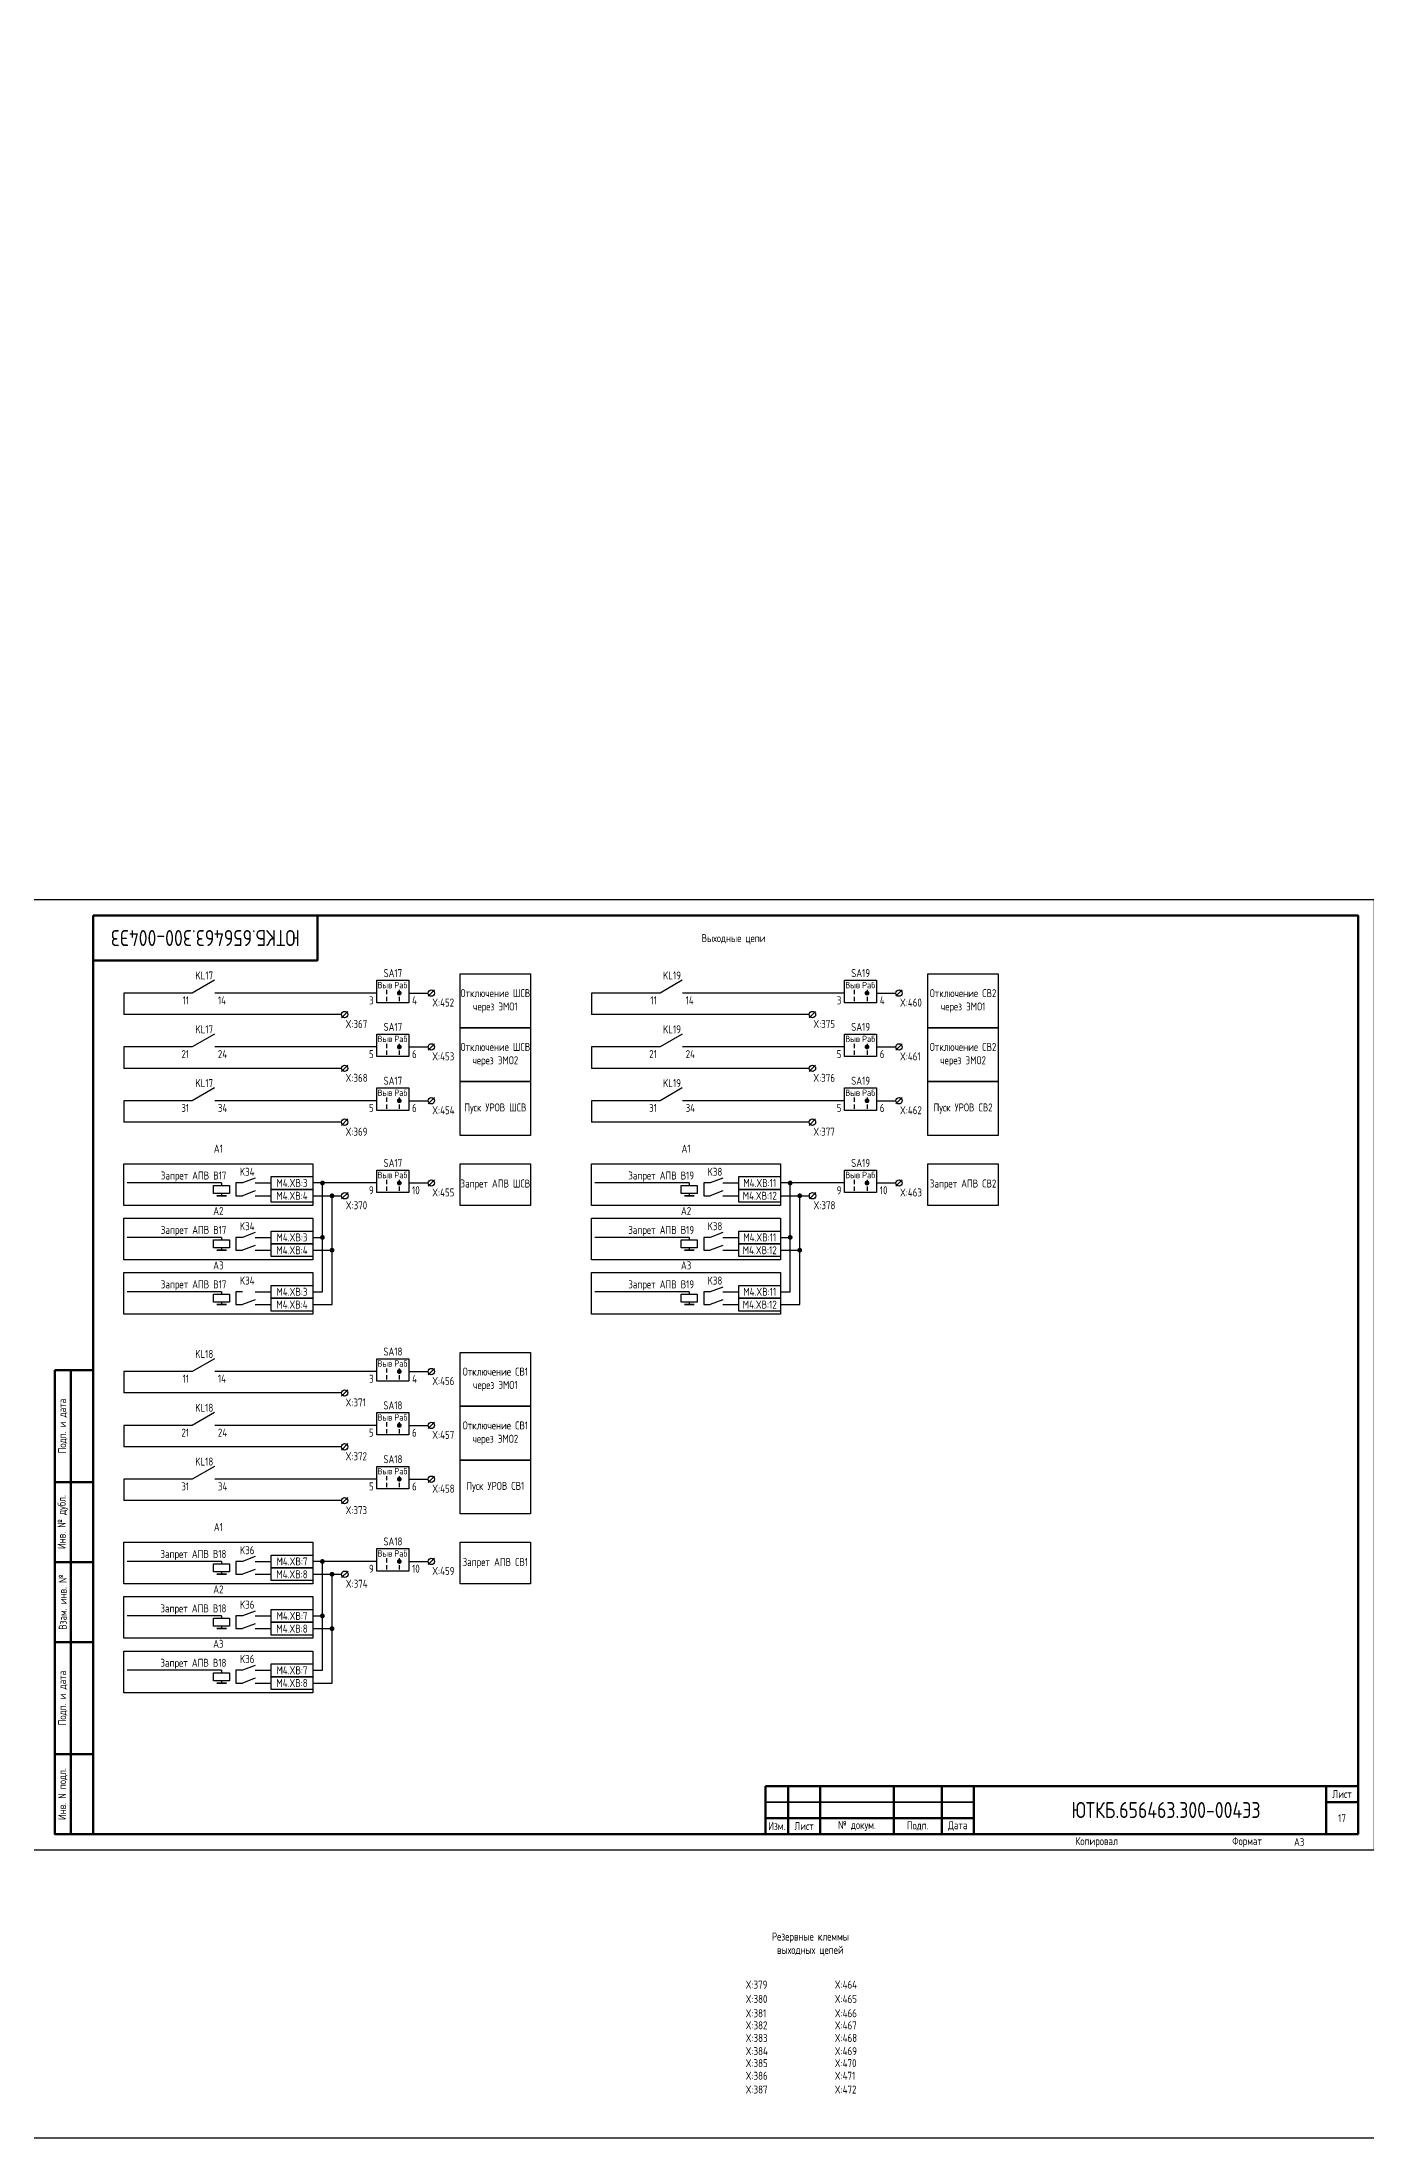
# Model space of a CAD drawing. Header units: millimetres. Extents: x -1612 to 9998, y -90 to 1220.
# Drawn here: x 6724 to 7138, y -90 to 565 of the extents above; entities that cross this region are included whole.
import ezdxf

# ---------------------------------------------------------------- set-up
doc = ezdxf.new("R2010")
doc.units = ezdxf.units.MM
doc.styles.add('Gost type A_2.5', font='GOST_0.TTF', dxfattribs={"height": 2.5})
doc.styles.add('Gost_type_A', font='GOST_0.TTF')

# ---------------------------------------------------------------- blocks, each defined once
blk = doc.blocks.new('Формат_А3')
blk.add_lwpolyline([(-420, 297), (0, 297), (0, 0), (-420, 0)], close=True)
at = {"lineweight": 50}
blk.add_lwpolyline([(-400, 292), (-5, 292), (-5, 5), (-400, 5)], close=True, dxfattribs=at)
blk = doc.blocks.new('Штамп левый нижний')
at = {"lineweight": 50}
for points in [[(-12, 145), (-7, 145), (-7, 110), (-12, 110)], [(-7, 145), (0, 145), (0, 110), (-7, 110)], [(-12, 110), (-7, 110), (-7, 85), (-12, 85)], [(-7, 110), (0, 110), (0, 85), (-7, 85)], [(-12, 85), (-7, 85), (-7, 60), (-12, 60)], [(-7, 85), (0, 85), (0, 60), (-7, 60)], [(-12, 60), (-7, 60), (-7, 25), (-12, 25)], [(-7, 60), (0, 60), (0, 25), (-7, 25)], [(-12, 25), (-7, 25), (-7, 0), (-12, 0)], [(-7, 25), (0, 25), (0, 0), (-7, 0)]]:
    blk.add_lwpolyline(points, close=True, dxfattribs=at)
at = {"char_height": 2.5, "attachment_point": 5, "rotation": 90, "style": 'Gost_type_A'}
for s, insert, width in [('Подп. и дата', (-9.5, 127.5), 35), ('Инв. № дубл.', (-9.5, 97.5), 25), ('Взам. инв. №', (-9.5, 72.5), 25), ('Подп. и дата', (-9.5, 42.5), 35), ('Инв. N подл.', (-9.5, 12.5), 25)]:
    blk.add_mtext(s, dxfattribs=dict(at, insert=insert, width=width))
blk = doc.blocks.new('Штамп малый нижний')
at = {"lineweight": 50}
for points in [[(-185, 15), (-178, 15), (-178, 5), (-185, 5)], [(-178, 15), (-168, 15), (-168, 5), (-178, 5)], [(-168, 15), (-145, 15), (-145, 5), (-168, 5)], [(-145, 15), (-130, 15), (-130, 5), (-145, 5)], [(-130, 15), (-120, 15), (-120, 5), (-130, 5)], [(-120, 15), (-10, 15), (-10, 0), (-120, 0)], [(-10, 15), (0, 15), (0, 10), (-10, 10)], [(-10, 10), (0, 10), (0, 0), (-10, 0)], [(-185, 5), (-178, 5), (-178, 0), (-185, 0)], [(-178, 5), (-168, 5), (-168, 0), (-178, 0)], [(-168, 5), (-145, 5), (-145, 0), (-168, 0)], [(-145, 5), (-130, 5), (-130, 0), (-145, 0)], [(-130, 5), (-120, 5), (-120, 0), (-130, 0)]]:
    blk.add_lwpolyline(points, close=True, dxfattribs=at)
for points in [[(-185, 15), (-178, 15), (-178, 10), (-185, 10)], [(-178, 15), (-168, 15), (-168, 10), (-178, 10)], [(-168, 15), (-145, 15), (-145, 10), (-168, 10)], [(-145, 15), (-130, 15), (-130, 10), (-145, 10)], [(-130, 15), (-120, 15), (-120, 10), (-130, 10)], [(-185, 10), (-178, 10), (-178, 5), (-185, 5)], [(-178, 10), (-168, 10), (-168, 5), (-178, 5)], [(-168, 10), (-145, 10), (-145, 5), (-168, 5)], [(-145, 10), (-130, 10), (-130, 5), (-145, 5)], [(-130, 10), (-120, 10), (-120, 5), (-130, 5)]]:
    blk.add_lwpolyline(points, close=True)
at = {"char_height": 2.5, "style": 'Gost_type_A'}
for s, insert, width, attachment_point in [('Лист', (-5, 12.5), 10, 5), ('Изм.', (-181.5, 2.5), 7, 5), ('Лист', (-173, 2.5), 10, 5), ('№ докум.', (-156.5, 2.5), 23, 5), ('Подп.', (-137.5, 2.5), 15, 5), ('Дата', (-125, 2.5), 10, 5), ('Копировал', (-75, -2.53), 13.1202, 6), ('Формат', (-30, -2.53), 13.1202, 6)]:
    blk.add_mtext(s, dxfattribs=dict(at, insert=insert, width=width, attachment_point=attachment_point))
blk = doc.blocks.new('Штамп угловой верхний')
at = {"lineweight": 50}
blk.add_lwpolyline([(0, 0), (70, 0), (70, -14), (0, -14)], close=True, dxfattribs=at)
blk = doc.blocks.new('POINT')
at = {"const_width": 0.75}
blk.add_lwpolyline([(-0.375, 0, 1), (0.375, 0, 1)], format="xyb", close=True, dxfattribs=at)
blk = doc.blocks.new('Переключатель_положение')
for p, q in [((2, 1), (2, -0.34)), ((2, -1.14), (2, -2.49))]:
    blk.add_line(p, q)

msp = doc.modelspace()

# ---------------------------------------------------------------- linework, layer by layer
for p, q in [((6777.87, 271.78), (6770.95, 267.78)), ((6846.59, 268.78), (6844.59, 266.78)), ((6923.94, 271.78), (6917.02, 267.78)), ((6992.66, 268.78), (6990.66, 266.78)), ((6770.95, 267.78), (6749.59, 267.78)), ((6749.59, 267.78), (6749.59, 261.08)), ((6828.59, 267.78), (6777.95, 267.78)), ((6819.53, 262.08), (6817.53, 260.08)), ((6917.02, 267.78), (6895.66, 267.78)), ((6895.66, 267.78), (6895.66, 261.08)), ((6974.66, 267.78), (6924.02, 267.78)), ((6965.6, 262.08), (6963.6, 260.08)), ((6817.52, 261.08), (6749.59, 261.08)), ((6963.59, 261.08), (6895.66, 261.08)), ((6770.95, 250.96), (6749.59, 250.96)), ((6749.59, 250.96), (6749.59, 244.26)), ((6777.87, 254.96), (6770.95, 250.96)), ((6828.59, 250.96), (6777.95, 250.96)), ((6846.59, 251.96), (6844.59, 249.96)), ((6917.02, 250.96), (6895.66, 250.96)), ((6895.66, 250.96), (6895.66, 244.26)), ((6923.94, 254.96), (6917.02, 250.96)), ((6974.66, 250.96), (6924.02, 250.96)), ((6992.66, 251.96), (6990.66, 249.96)), ((6817.52, 244.26), (6749.59, 244.26)), ((6819.53, 245.26), (6817.53, 243.26)), ((6963.59, 244.26), (6895.66, 244.26)), ((6965.6, 245.26), (6963.6, 243.26)), ((6777.87, 238.14), (6770.95, 234.14)), ((6923.94, 238.14), (6917.02, 234.14)), ((6770.95, 234.14), (6749.59, 234.14)), ((6749.59, 234.14), (6749.59, 227.44)), ((6828.59, 234.14), (6777.95, 234.14)), ((6846.59, 235.14), (6844.59, 233.14)), ((6917.02, 234.14), (6895.66, 234.14)), ((6895.66, 234.14), (6895.66, 227.44)), ((6974.66, 234.14), (6924.02, 234.14)), ((6992.66, 235.14), (6990.66, 233.14)), ((6817.52, 227.44), (6749.59, 227.44)), ((6819.53, 228.44), (6817.53, 226.44)), ((6963.59, 227.44), (6895.66, 227.44)), ((6965.6, 228.44), (6963.6, 226.44)), ((6780.09, 208.44), (6750.59, 208.44)), ((6780.09, 208.44), (6780.09, 207.69)), ((6780.09, 205.19), (6780.09, 204.44)), ((6828.59, 208.44), (6808.59, 208.44)), ((6808.59, 204.44), (6817.59, 204.44)), ((6811.59, 174.44), (6811.59, 208.44)), ((6814.59, 170.44), (6814.59, 204.44)), ((6819.59, 205.44), (6817.59, 203.44)), ((6846.59, 209.44), (6844.59, 207.44)), ((6926.16, 208.44), (6896.66, 208.44)), ((6926.16, 208.44), (6926.16, 207.69)), ((6926.16, 205.19), (6926.16, 204.44)), ((6974.66, 208.44), (6954.66, 208.44)), ((6954.66, 204.44), (6963.66, 204.44)), ((6957.66, 174.44), (6957.66, 208.44)), ((6960.66, 170.44), (6960.66, 204.44)), ((6965.66, 205.44), (6963.66, 203.44)), ((6992.66, 209.44), (6990.66, 207.44)), ((6780.09, 191.44), (6750.59, 191.44)), ((6780.09, 191.44), (6780.09, 190.69)), ((6808.59, 191.44), (6811.59, 191.44)), ((6926.16, 191.44), (6896.66, 191.44)), ((6926.16, 191.44), (6926.16, 190.69)), ((6954.66, 191.44), (6957.66, 191.44)), ((6780.09, 188.19), (6780.09, 187.44)), ((6808.59, 187.44), (6814.59, 187.44)), ((6926.16, 188.19), (6926.16, 187.44)), ((6954.66, 187.44), (6960.66, 187.44)), ((6780.09, 174.44), (6750.59, 174.44)), ((6780.09, 174.44), (6780.09, 173.69)), ((6780.09, 171.19), (6780.09, 170.44)), ((6808.59, 174.44), (6811.59, 174.44)), ((6808.59, 170.44), (6814.59, 170.44)), ((6926.16, 174.44), (6896.66, 174.44)), ((6926.16, 174.44), (6926.16, 173.69)), ((6926.16, 171.19), (6926.16, 170.44)), ((6954.66, 174.44), (6957.66, 174.44)), ((6954.66, 170.44), (6960.66, 170.44)), ((6777.87, 153.52), (6770.95, 149.52)), ((6770.95, 149.52), (6749.59, 149.52)), ((6749.59, 149.52), (6749.59, 142.82)), ((6828.59, 149.52), (6777.95, 149.52)), ((6846.59, 150.52), (6844.59, 148.52)), ((6817.52, 142.82), (6749.59, 142.82)), ((6819.53, 143.82), (6817.53, 141.82)), ((6770.95, 132.7), (6749.59, 132.7)), ((6749.59, 132.7), (6749.59, 126)), ((6777.87, 136.7), (6770.95, 132.7)), ((6828.59, 132.7), (6777.95, 132.7)), ((6846.59, 133.7), (6844.59, 131.7)), ((6817.52, 126), (6749.59, 126)), ((6819.53, 127), (6817.53, 125)), ((6777.87, 119.88), (6770.95, 115.88)), ((6770.95, 115.88), (6749.59, 115.88)), ((6749.59, 115.88), (6749.59, 109.18)), ((6828.59, 115.88), (6777.95, 115.88)), ((6846.59, 116.88), (6844.59, 114.88)), ((6817.52, 109.18), (6749.59, 109.18)), ((6819.53, 110.18), (6817.53, 108.18)), ((6780.09, 90.18), (6750.59, 90.18)), ((6780.09, 90.18), (6780.09, 89.43)), ((6780.09, 86.93), (6780.09, 86.18)), ((6828.59, 90.18), (6808.59, 90.18)), ((6808.59, 86.18), (6817.59, 86.18)), ((6811.59, 56.18), (6811.59, 90.18)), ((6814.59, 52.18), (6814.59, 86.18)), ((6819.59, 87.18), (6817.59, 85.18)), ((6846.59, 91.18), (6844.59, 89.18)), ((6780.09, 73.18), (6750.59, 73.18)), ((6780.09, 73.18), (6780.09, 72.43)), ((6808.59, 73.18), (6811.59, 73.18)), ((6780.09, 69.93), (6780.09, 69.18)), ((6808.59, 69.18), (6814.59, 69.18)), ((6780.09, 56.18), (6750.59, 56.18)), ((6780.09, 56.18), (6780.09, 55.43)), ((6780.09, 52.93), (6780.09, 52.18)), ((6808.59, 56.18), (6811.59, 56.18)), ((6808.59, 52.18), (6814.59, 52.18))]:
    msp.add_line(p, q)
at = {"ltscale": 4}
for p, q in [((6838.59, 267.78), (6844.59, 267.78)), ((6984.66, 267.78), (6990.66, 267.78)), ((6838.59, 250.96), (6844.59, 250.96)), ((6984.66, 250.96), (6990.66, 250.96)), ((6838.59, 234.14), (6844.59, 234.14)), ((6984.66, 234.14), (6990.66, 234.14)), ((6838.59, 208.44), (6844.59, 208.44)), ((6984.66, 208.44), (6990.66, 208.44)), ((6838.59, 149.52), (6844.59, 149.52)), ((6838.59, 132.7), (6844.59, 132.7)), ((6838.59, 115.88), (6844.59, 115.88)), ((6838.59, 90.18), (6844.59, 90.18))]:
    msp.add_line(p, q, dxfattribs=at)
at = {"ltscale": 4.32}
for p, q in [((6790.59, 209.94), (6786.59, 208.44)), ((6936.66, 209.94), (6932.66, 208.44)), ((6790.59, 205.94), (6786.59, 204.44)), ((6936.66, 205.94), (6932.66, 204.44)), ((6790.59, 192.94), (6786.59, 191.44)), ((6936.66, 192.94), (6932.66, 191.44)), ((6790.59, 188.94), (6786.59, 187.44)), ((6936.66, 188.94), (6932.66, 187.44)), ((6790.59, 171.94), (6786.59, 170.44)), ((6936.66, 175.94), (6932.66, 174.44)), ((6936.66, 171.94), (6932.66, 170.44)), ((6790.59, 91.68), (6786.59, 90.18)), ((6790.59, 87.68), (6786.59, 86.18)), ((6790.59, 74.68), (6786.59, 73.18)), ((6790.59, 70.68), (6786.59, 69.18)), ((6790.59, 57.68), (6786.59, 56.18)), ((6790.59, 53.68), (6786.59, 52.18))]:
    msp.add_line(p, q, dxfattribs=at)
at = {"ltscale": 1.08}
for p, q in [((6786.59, 208.44), (6784.59, 208.44)), ((6784.59, 208.44), (6784.59, 204.44)), ((6784.59, 204.44), (6786.59, 204.44)), ((6790.59, 208.44), (6795.59, 208.44)), ((6790.59, 204.44), (6795.59, 204.44)), ((6932.66, 208.44), (6930.66, 208.44)), ((6930.66, 208.44), (6930.66, 204.44)), ((6930.66, 204.44), (6932.66, 204.44)), ((6936.66, 208.44), (6941.66, 208.44)), ((6936.66, 204.44), (6941.66, 204.44)), ((6786.59, 191.44), (6784.59, 191.44)), ((6784.59, 191.44), (6784.59, 187.44)), ((6790.59, 191.44), (6795.59, 191.44)), ((6932.66, 191.44), (6930.66, 191.44)), ((6930.66, 191.44), (6930.66, 187.44)), ((6936.66, 191.44), (6941.66, 191.44)), ((6784.59, 187.44), (6786.59, 187.44)), ((6790.59, 187.44), (6795.59, 187.44)), ((6930.66, 187.44), (6932.66, 187.44)), ((6936.66, 187.44), (6941.66, 187.44)), ((6786.59, 174.44), (6784.59, 174.44)), ((6784.59, 174.44), (6784.59, 170.44)), ((6784.59, 170.44), (6786.59, 170.44)), ((6790.59, 174.44), (6795.59, 174.44)), ((6790.59, 170.44), (6795.59, 170.44)), ((6932.66, 174.44), (6930.66, 174.44)), ((6930.66, 174.44), (6930.66, 170.44)), ((6930.66, 170.44), (6932.66, 170.44)), ((6936.66, 174.44), (6941.66, 174.44)), ((6936.66, 170.44), (6941.66, 170.44)), ((6786.59, 90.18), (6784.59, 90.18)), ((6784.59, 90.18), (6784.59, 86.18)), ((6784.59, 86.18), (6786.59, 86.18)), ((6790.59, 90.18), (6795.59, 90.18)), ((6790.59, 86.18), (6795.59, 86.18)), ((6786.59, 73.18), (6784.59, 73.18)), ((6784.59, 73.18), (6784.59, 69.18)), ((6790.59, 73.18), (6795.59, 73.18)), ((6784.59, 69.18), (6786.59, 69.18)), ((6790.59, 69.18), (6795.59, 69.18)), ((6786.59, 56.18), (6784.59, 56.18)), ((6784.59, 56.18), (6784.59, 52.18)), ((6790.59, 56.18), (6795.59, 56.18)), ((6784.59, 52.18), (6786.59, 52.18)), ((6790.59, 52.18), (6795.59, 52.18))]:
    msp.add_line(p, q, dxfattribs=at)
for points in [[(-1612, 1220), (9998.36, 1220), (9998.36, -90), (-1612, -90)], [(6828.59, 271.78), (6838.59, 271.78), (6838.59, 264.78), (6828.59, 264.78)], [(6854.59, 273.75), (6876.59, 273.75), (6876.59, 256.93), (6854.59, 256.93)], [(6974.66, 271.78), (6984.66, 271.78), (6984.66, 264.78), (6974.66, 264.78)], [(7000.66, 273.75), (7022.66, 273.75), (7022.66, 256.93), (7000.66, 256.93)], [(6854.59, 256.93), (6876.59, 256.93), (6876.59, 240.12), (6854.59, 240.12)], [(7000.66, 256.93), (7022.66, 256.93), (7022.66, 240.12), (7000.66, 240.12)], [(6828.59, 254.96), (6838.59, 254.96), (6838.59, 247.96), (6828.59, 247.96)], [(6974.66, 254.96), (6984.66, 254.96), (6984.66, 247.96), (6974.66, 247.96)], [(6828.59, 238.14), (6838.59, 238.14), (6838.59, 231.14), (6828.59, 231.14)], [(6854.59, 240.12), (6876.59, 240.12), (6876.59, 223.3), (6854.59, 223.3)], [(6974.66, 238.14), (6984.66, 238.14), (6984.66, 231.14), (6974.66, 231.14)], [(7000.66, 240.12), (7022.66, 240.12), (7022.66, 223.3), (7000.66, 223.3)], [(6749.59, 214.44), (6808.59, 214.44), (6808.59, 201.44), (6749.59, 201.44)], [(6795.59, 210.44), (6808.59, 210.44), (6808.59, 206.44), (6795.59, 206.44)], [(6828.59, 212.44), (6838.59, 212.44), (6838.59, 205.44), (6828.59, 205.44)], [(6854.59, 214.44), (6876.59, 214.44), (6876.59, 201.44), (6854.59, 201.44)], [(6895.66, 214.44), (6954.66, 214.44), (6954.66, 201.44), (6895.66, 201.44)], [(6941.66, 210.44), (6954.66, 210.44), (6954.66, 206.44), (6941.66, 206.44)], [(6974.66, 212.44), (6984.66, 212.44), (6984.66, 205.44), (6974.66, 205.44)], [(7000.66, 214.44), (7022.66, 214.44), (7022.66, 201.44), (7000.66, 201.44)], [(6782.59, 207.69), (6782.59, 205.19), (6777.59, 205.19), (6777.59, 207.69)], [(6781.59, 204.44), (6778.59, 204.44)], [(6795.59, 206.44), (6808.59, 206.44), (6808.59, 202.44), (6795.59, 202.44)], [(6928.66, 207.69), (6928.66, 205.19), (6923.66, 205.19), (6923.66, 207.69)], [(6927.66, 204.44), (6924.66, 204.44)], [(6941.66, 206.44), (6954.66, 206.44), (6954.66, 202.44), (6941.66, 202.44)], [(6749.59, 197.44), (6808.59, 197.44), (6808.59, 184.44), (6749.59, 184.44)], [(6895.66, 197.44), (6954.66, 197.44), (6954.66, 184.44), (6895.66, 184.44)], [(6782.59, 190.69), (6782.59, 188.19), (6777.59, 188.19), (6777.59, 190.69)], [(6795.59, 193.44), (6808.59, 193.44), (6808.59, 189.44), (6795.59, 189.44)], [(6928.66, 190.69), (6928.66, 188.19), (6923.66, 188.19), (6923.66, 190.69)], [(6941.66, 193.44), (6954.66, 193.44), (6954.66, 189.44), (6941.66, 189.44)], [(6781.59, 187.44), (6778.59, 187.44)], [(6795.59, 189.44), (6808.59, 189.44), (6808.59, 185.44), (6795.59, 185.44)], [(6927.66, 187.44), (6924.66, 187.44)], [(6941.66, 189.44), (6954.66, 189.44), (6954.66, 185.44), (6941.66, 185.44)], [(6749.59, 180.44), (6808.59, 180.44), (6808.59, 167.44), (6749.59, 167.44)], [(6895.66, 180.44), (6954.66, 180.44), (6954.66, 167.44), (6895.66, 167.44)], [(6782.59, 173.69), (6782.59, 171.19), (6777.59, 171.19), (6777.59, 173.69)], [(6781.59, 170.44), (6778.59, 170.44)], [(6795.59, 176.44), (6808.59, 176.44), (6808.59, 172.44), (6795.59, 172.44)], [(6795.59, 172.44), (6808.59, 172.44), (6808.59, 168.44), (6795.59, 168.44)], [(6928.66, 173.69), (6928.66, 171.19), (6923.66, 171.19), (6923.66, 173.69)], [(6927.66, 170.44), (6924.66, 170.44)], [(6941.66, 176.44), (6954.66, 176.44), (6954.66, 172.44), (6941.66, 172.44)], [(6941.66, 172.44), (6954.66, 172.44), (6954.66, 168.44), (6941.66, 168.44)], [(6828.59, 153.52), (6838.59, 153.52), (6838.59, 146.52), (6828.59, 146.52)], [(6854.59, 155.49), (6876.59, 155.49), (6876.59, 138.68), (6854.59, 138.68)], [(6854.59, 138.68), (6876.59, 138.68), (6876.59, 121.86), (6854.59, 121.86)], [(6828.59, 136.7), (6838.59, 136.7), (6838.59, 129.7), (6828.59, 129.7)], [(6828.59, 119.88), (6838.59, 119.88), (6838.59, 112.88), (6828.59, 112.88)], [(6854.59, 121.86), (6876.59, 121.86), (6876.59, 105.04), (6854.59, 105.04)], [(6749.59, 96.18), (6808.59, 96.18), (6808.59, 83.18), (6749.59, 83.18)], [(6795.59, 92.18), (6808.59, 92.18), (6808.59, 88.18), (6795.59, 88.18)], [(6828.59, 94.18), (6838.59, 94.18), (6838.59, 87.18), (6828.59, 87.18)], [(6854.59, 96.18), (6876.59, 96.18), (6876.59, 83.18), (6854.59, 83.18)], [(6782.59, 89.43), (6782.59, 86.93), (6777.59, 86.93), (6777.59, 89.43)], [(6781.59, 86.18), (6778.59, 86.18)], [(6795.59, 88.18), (6808.59, 88.18), (6808.59, 84.18), (6795.59, 84.18)], [(6749.59, 79.18), (6808.59, 79.18), (6808.59, 66.18), (6749.59, 66.18)], [(6782.59, 72.43), (6782.59, 69.93), (6777.59, 69.93), (6777.59, 72.43)], [(6795.59, 75.18), (6808.59, 75.18), (6808.59, 71.18), (6795.59, 71.18)], [(6781.59, 69.18), (6778.59, 69.18)], [(6795.59, 71.18), (6808.59, 71.18), (6808.59, 67.18), (6795.59, 67.18)], [(6749.59, 62.18), (6808.59, 62.18), (6808.59, 49.18), (6749.59, 49.18)], [(6782.59, 55.43), (6782.59, 52.93), (6777.59, 52.93), (6777.59, 55.43)], [(6795.59, 58.18), (6808.59, 58.18), (6808.59, 54.18), (6795.59, 54.18)], [(6795.59, 54.18), (6808.59, 54.18), (6808.59, 50.18), (6795.59, 50.18)], [(6781.59, 52.18), (6778.59, 52.18)]]:
    msp.add_lwpolyline(points, close=True)
for centre in [(6845.59, 267.78), (6991.66, 267.78), (6818.53, 261.08), (6964.6, 261.08), (6845.59, 250.96), (6991.66, 250.96), (6818.53, 244.26), (6964.6, 244.26), (6845.59, 234.14), (6991.66, 234.14), (6818.53, 227.44), (6964.6, 227.44), (6818.59, 204.44), (6845.59, 208.44), (6964.66, 204.44), (6991.66, 208.44), (6845.59, 149.52), (6818.53, 142.82), (6845.59, 132.7), (6818.53, 126), (6845.59, 115.88), (6818.53, 109.18), (6818.59, 86.18), (6845.59, 90.18)]:
    msp.add_circle(centre, 1)

# ---------------------------------------------------------------- block references
for name, p in [('Формат_А3', (7140, 0)), ('Штамп угловой верхний', (6740, 292)), ('Переключатель_положение', (6829.59, 267.78)), ('Переключатель_положение', (6833.59, 267.78)), ('Переключатель_положение', (6975.66, 267.78)), ('Переключатель_положение', (6979.66, 267.78)), ('POINT', (6835.59, 267.78)), ('POINT', (6981.66, 267.78)), ('Переключатель_положение', (6829.59, 250.96)), ('Переключатель_положение', (6829.59, 250.96)), ('POINT', (6835.59, 250.96)), ('POINT', (6835.59, 250.96)), ('Переключатель_положение', (6833.59, 250.96)), ('Переключатель_положение', (6833.59, 250.96)), ('Переключатель_положение', (6975.66, 250.96)), ('Переключатель_положение', (6975.66, 250.96)), ('POINT', (6981.66, 250.96)), ('POINT', (6981.66, 250.96)), ('Переключатель_положение', (6979.66, 250.96)), ('Переключатель_положение', (6979.66, 250.96)), ('Переключатель_положение', (6829.59, 234.14)), ('Переключатель_положение', (6829.59, 234.14)), ('POINT', (6835.59, 234.14)), ('POINT', (6835.59, 234.14)), ('Переключатель_положение', (6833.59, 234.14)), ('Переключатель_положение', (6833.59, 234.14)), ('Переключатель_положение', (6975.66, 234.14)), ('Переключатель_положение', (6975.66, 234.14)), ('POINT', (6981.66, 234.14)), ('POINT', (6981.66, 234.14)), ('Переключатель_положение', (6979.66, 234.14)), ('Переключатель_положение', (6979.66, 234.14)), ('POINT', (6811.59, 208.44)), ('POINT', (6814.59, 204.44)), ('Переключатель_положение', (6829.59, 208.44)), ('POINT', (6835.59, 208.44)), ('Переключатель_положение', (6833.59, 208.44)), ('POINT', (6957.66, 208.44)), ('POINT', (6960.66, 204.44)), ('Переключатель_положение', (6975.66, 208.44)), ('POINT', (6981.66, 208.44)), ('Переключатель_положение', (6979.66, 208.44)), ('POINT', (6811.59, 191.44)), ('POINT', (6957.66, 191.44)), ('POINT', (6814.59, 187.44)), ('POINT', (6960.66, 187.44)), ('Штамп левый нижний', (6740, 5)), ('Переключатель_положение', (6829.59, 149.52)), ('POINT', (6835.59, 149.52)), ('Переключатель_положение', (6833.59, 149.52)), ('Переключатель_положение', (6829.59, 132.7)), ('Переключатель_положение', (6829.59, 132.7)), ('POINT', (6835.59, 132.7)), ('POINT', (6835.59, 132.7)), ('Переключатель_положение', (6833.59, 132.7)), ('Переключатель_положение', (6833.59, 132.7)), ('Переключатель_положение', (6829.59, 115.88)), ('Переключатель_положение', (6829.59, 115.88)), ('POINT', (6835.59, 115.88)), ('POINT', (6835.59, 115.88)), ('Переключатель_положение', (6833.59, 115.88)), ('Переключатель_положение', (6833.59, 115.88)), ('POINT', (6811.59, 90.18)), ('POINT', (6814.59, 86.18)), ('Переключатель_положение', (6829.59, 90.18)), ('POINT', (6835.59, 90.18)), ('Переключатель_положение', (6833.59, 90.18)), ('POINT', (6811.59, 73.18)), ('POINT', (6814.59, 69.18)), ('Штамп малый нижний', (7135, 5))]:
    msp.add_blockref(name, p)

# ---------------------------------------------------------------- texts
at = {"insert": (6775, 285), "char_height": 5, "width": 70, "attachment_point": 5, "rotation": 180, "style": 'Gost_type_A'}
msp.add_mtext('ЮТКБ.656463.300-004Э3', dxfattribs=at)
at = {"char_height": 2.5, "line_spacing_factor": 0.9, "style": 'Gost_type_A'}
for s, insert, width, attachment_point in [('Выходные цепи', (6940, 284.61), 400, 5), ('A1', (6779.09, 217.93), 59, 8), ('A1', (6925.16, 217.93), 59, 8), ('A2', (6779.09, 198.44), 59, 8), ('A2', (6925.16, 198.44), 59, 8), ('A3', (6779.09, 181.44), 59, 8), ('A3', (6925.16, 181.44), 59, 8), ('A1', (6779.09, 99.67), 59, 8), ('A2', (6779.09, 80.18), 59, 8), ('A3', (6779.09, 63.18), 59, 8)]:
    msp.add_mtext(s, dxfattribs=dict(at, insert=insert, width=width, attachment_point=attachment_point))
for s, insert, char_height, width, attachment_point, style in [('SA17', (6833.59, 272.78), 2.5, 10, 8, 'Gost_type_A'), ('SA19', (6979.66, 272.78), 2.5, 10, 8, 'Gost_type_A'), ('KL17', (6774.68, 272.04), 2.5, 10, 8, 'Gost type A_2.5'), ('Выв', (6831.09, 270.28), 2, 5, 5, 'Gost_type_A'), ('Раб', (6836.09, 270.28), 2, 5, 5, 'Gost_type_A'), ('Отключение ШСВ\\Pчерез ЭМО1', (6865.59, 265.34), 2.5, 21.9988, 5, 'Gost_type_A'), ('KL19', (6920.75, 272.04), 2.5, 10, 8, 'Gost type A_2.5'), ('Выв', (6977.16, 270.28), 2, 5, 5, 'Gost_type_A'), ('Раб', (6982.16, 270.28), 2, 5, 5, 'Gost_type_A'), ('Отключение СВ2\\Pчерез ЭМО1', (7011.66, 265.34), 2.5, 21.9988, 5, 'Gost_type_A'), ('11', (6769.95, 266.78), 2.5, 6, 3, 'Gost type A_2.5'), ('14', (6778.95, 266.78), 2.5, 6, 1, 'Gost type A_2.5'), ('3', (6827.59, 266.76), 2.5, 5, 3, 'Gost_type_A'), ('4', (6839.59, 266.76), 2.5, 5, 1, 'Gost_type_A'), ('11', (6916.02, 266.78), 2.5, 6, 3, 'Gost type A_2.5'), ('14', (6925.02, 266.78), 2.5, 6, 1, 'Gost type A_2.5'), ('3', (6973.66, 266.76), 2.5, 5, 3, 'Gost_type_A'), ('4', (6985.66, 266.76), 2.5, 5, 1, 'Gost_type_A'), ('KL17', (6774.68, 255.22), 2.5, 10, 8, 'Gost type A_2.5'), ('SA17', (6833.59, 255.96), 2.5, 10, 8, 'Gost_type_A'), ('KL19', (6920.75, 255.22), 2.5, 10, 8, 'Gost type A_2.5'), ('SA19', (6979.66, 255.96), 2.5, 10, 8, 'Gost_type_A'), ('21', (6769.95, 249.96), 2.5, 6, 3, 'Gost type A_2.5'), ('24', (6778.95, 249.96), 2.5, 6, 1, 'Gost type A_2.5'), ('5', (6827.59, 249.95), 2.5, 5, 3, 'Gost_type_A'), ('Выв', (6831.09, 253.46), 2, 5, 5, 'Gost_type_A'), ('Раб', (6836.09, 253.46), 2, 5, 5, 'Gost_type_A'), ('6', (6839.59, 249.95), 2.5, 5, 1, 'Gost_type_A'), ('Отключение ШСВ\\Pчерез ЭМО2', (6865.59, 248.53), 2.5, 21.9988, 5, 'Gost_type_A'), ('21', (6916.02, 249.96), 2.5, 6, 3, 'Gost type A_2.5'), ('24', (6925.02, 249.96), 2.5, 6, 1, 'Gost type A_2.5'), ('5', (6973.66, 249.95), 2.5, 5, 3, 'Gost_type_A'), ('Выв', (6977.16, 253.46), 2, 5, 5, 'Gost_type_A'), ('Раб', (6982.16, 253.46), 2, 5, 5, 'Gost_type_A'), ('6', (6985.66, 249.95), 2.5, 5, 1, 'Gost_type_A'), ('Отключение СВ2\\Pчерез ЭМО2', (7011.66, 248.53), 2.5, 21.9988, 5, 'Gost_type_A'), ('KL17', (6774.68, 238.4), 2.5, 10, 8, 'Gost type A_2.5'), ('Выв', (6831.09, 236.64), 2, 5, 5, 'Gost_type_A'), ('SA17', (6833.59, 239.14), 2.5, 10, 8, 'Gost_type_A'), ('Раб', (6836.09, 236.64), 2, 5, 5, 'Gost_type_A'), ('KL19', (6920.75, 238.4), 2.5, 10, 8, 'Gost type A_2.5'), ('Выв', (6977.16, 236.64), 2, 5, 5, 'Gost_type_A'), ('SA19', (6979.66, 239.14), 2.5, 10, 8, 'Gost_type_A'), ('Раб', (6982.16, 236.64), 2, 5, 5, 'Gost_type_A'), ('31', (6769.95, 233.14), 2.5, 6, 3, 'Gost type A_2.5'), ('34', (6778.95, 233.14), 2.5, 6, 1, 'Gost type A_2.5'), ('5', (6827.59, 233.13), 2.5, 5, 3, 'Gost_type_A'), ('6', (6839.59, 233.13), 2.5, 5, 1, 'Gost_type_A'), ('Пуск УРОВ ШСВ', (6865.59, 231.71), 2.5, 21.9988, 5, 'Gost_type_A'), ('31', (6916.02, 233.14), 2.5, 6, 3, 'Gost type A_2.5'), ('34', (6925.02, 233.14), 2.5, 6, 1, 'Gost type A_2.5'), ('5', (6973.66, 233.13), 2.5, 5, 3, 'Gost_type_A'), ('6', (6985.66, 233.13), 2.5, 5, 1, 'Gost_type_A'), ('Пуск УРОВ СВ2', (7011.66, 231.71), 2.5, 21.9988, 5, 'Gost_type_A'), (' Запрет АПВ В17', (6781.59, 210.44), 2.5, 31.0015, 6, 'Gost_type_A'), ('K34', (6788.09, 211.94), 2.5, 5, 5, 'Gost_type_A'), ('M4.XВ:3', (6802.09, 208.44), 2.5, 13, 5, 'Gost_type_A'), ('Выв', (6831.09, 210.94), 2, 5, 5, 'Gost_type_A'), ('SA17', (6833.59, 213.44), 2.5, 10, 8, 'Gost_type_A'), ('Раб', (6836.09, 210.94), 2, 5, 5, 'Gost_type_A'), (' Запрет АПВ В19', (6927.66, 210.44), 2.5, 31.0015, 6, 'Gost_type_A'), ('K38', (6934.16, 211.94), 2.5, 5, 5, 'Gost_type_A'), ('M4.XВ:11', (6948.16, 208.44), 2.5, 13, 5, 'Gost_type_A'), ('Выв', (6977.16, 210.94), 2, 5, 5, 'Gost_type_A'), ('SA19', (6979.66, 213.44), 2.5, 10, 8, 'Gost_type_A'), ('Раб', (6982.16, 210.94), 2, 5, 5, 'Gost_type_A'), ('M4.XВ:4', (6802.09, 204.44), 2.5, 13, 5, 'Gost_type_A'), ('9', (6827.59, 207.42), 2.5, 5, 3, 'Gost_type_A'), ('10', (6839.59, 207.42), 2.5, 5, 1, 'Gost_type_A'), ('Запрет АПВ ШСВ', (6865.59, 207.94), 2.5, 21.9988, 5, 'Gost_type_A'), ('M4.XВ:12', (6948.16, 204.44), 2.5, 13, 5, 'Gost_type_A'), ('9', (6973.66, 207.42), 2.5, 5, 3, 'Gost_type_A'), ('10', (6985.66, 207.42), 2.5, 5, 1, 'Gost_type_A'), ('Запрет АПВ СВ2', (7011.66, 207.94), 2.5, 21.9988, 5, 'Gost_type_A'), (' Запрет АПВ В17', (6781.59, 193.44), 2.5, 31.0015, 6, 'Gost_type_A'), ('K34', (6788.09, 194.94), 2.5, 5, 5, 'Gost_type_A'), ('M4.XВ:3', (6802.09, 191.44), 2.5, 13, 5, 'Gost_type_A'), (' Запрет АПВ В19', (6927.66, 193.44), 2.5, 31.0015, 6, 'Gost_type_A'), ('K38', (6934.16, 194.94), 2.5, 5, 5, 'Gost_type_A'), ('M4.XВ:11', (6948.16, 191.44), 2.5, 13, 5, 'Gost_type_A'), ('M4.XВ:4', (6802.09, 187.44), 2.5, 13, 5, 'Gost_type_A'), ('M4.XВ:12', (6948.16, 187.44), 2.5, 13, 5, 'Gost_type_A'), (' Запрет АПВ В17', (6781.59, 176.44), 2.5, 31.0015, 6, 'Gost_type_A'), ('K34', (6788.09, 177.94), 2.5, 5, 5, 'Gost_type_A'), (' Запрет АПВ В19', (6927.66, 176.44), 2.5, 31.0015, 6, 'Gost_type_A'), ('K38', (6934.16, 177.94), 2.5, 5, 5, 'Gost_type_A'), ('M4.XВ:4', (6802.09, 170.44), 2.5, 13, 5, 'Gost_type_A'), ('M4.XВ:3', (6802.09, 174.44), 2.5, 13, 5, 'Gost_type_A'), ('M4.XВ:12', (6948.16, 170.44), 2.5, 13, 5, 'Gost_type_A'), ('M4.XВ:11', (6948.16, 174.44), 2.5, 13, 5, 'Gost_type_A'), ('KL18', (6774.68, 153.78), 2.5, 10, 8, 'Gost type A_2.5'), ('Выв', (6831.09, 152.02), 2, 5, 5, 'Gost_type_A'), ('SA18', (6833.59, 154.52), 2.5, 10, 8, 'Gost_type_A'), ('Раб', (6836.09, 152.02), 2, 5, 5, 'Gost_type_A'), ('Отключение СВ1\\Pчерез ЭМО1', (6865.59, 147.08), 2.5, 21.9988, 5, 'Gost_type_A'), ('11', (6769.95, 148.52), 2.5, 6, 3, 'Gost type A_2.5'), ('14', (6778.95, 148.52), 2.5, 6, 1, 'Gost type A_2.5'), ('3', (6827.59, 148.5), 2.5, 5, 3, 'Gost_type_A'), ('4', (6839.59, 148.5), 2.5, 5, 1, 'Gost_type_A'), ('KL18', (6774.68, 136.96), 2.5, 10, 8, 'Gost type A_2.5'), ('SA18', (6833.59, 137.7), 2.5, 10, 8, 'Gost_type_A'), ('21', (6769.95, 131.7), 2.5, 6, 3, 'Gost type A_2.5'), ('24', (6778.95, 131.7), 2.5, 6, 1, 'Gost type A_2.5'), ('5', (6827.59, 131.69), 2.5, 5, 3, 'Gost_type_A'), ('Выв', (6831.09, 135.2), 2, 5, 5, 'Gost_type_A'), ('Раб', (6836.09, 135.2), 2, 5, 5, 'Gost_type_A'), ('6', (6839.59, 131.69), 2.5, 5, 1, 'Gost_type_A'), ('Отключение СВ1\\Pчерез ЭМО2', (6865.59, 130.27), 2.5, 21.9988, 5, 'Gost_type_A'), ('KL18', (6774.68, 120.14), 2.5, 10, 8, 'Gost type A_2.5'), ('Выв', (6831.09, 118.38), 2, 5, 5, 'Gost_type_A'), ('SA18', (6833.59, 120.88), 2.5, 10, 8, 'Gost_type_A'), ('Раб', (6836.09, 118.38), 2, 5, 5, 'Gost_type_A'), ('31', (6769.95, 114.88), 2.5, 6, 3, 'Gost type A_2.5'), ('34', (6778.95, 114.88), 2.5, 6, 1, 'Gost type A_2.5'), ('5', (6827.59, 114.87), 2.5, 5, 3, 'Gost_type_A'), ('6', (6839.59, 114.87), 2.5, 5, 1, 'Gost_type_A'), ('Пуск УРОВ СВ1', (6865.59, 113.45), 2.5, 21.9988, 5, 'Gost_type_A'), (' Запрет АПВ В18', (6781.59, 92.18), 2.5, 31.0015, 6, 'Gost_type_A'), ('K36', (6788.09, 93.68), 2.5, 5, 5, 'Gost_type_A'), ('Выв', (6831.09, 92.68), 2, 5, 5, 'Gost_type_A'), ('SA18', (6833.59, 95.18), 2.5, 10, 8, 'Gost_type_A'), ('Раб', (6836.09, 92.68), 2, 5, 5, 'Gost_type_A'), ('M4.XВ:8', (6802.09, 86.18), 2.5, 13, 5, 'Gost_type_A'), ('M4.XВ:7', (6802.09, 90.18), 2.5, 13, 5, 'Gost_type_A'), ('9', (6827.59, 89.16), 2.5, 5, 3, 'Gost_type_A'), ('10', (6839.59, 89.16), 2.5, 5, 1, 'Gost_type_A'), ('Запрет АПВ СВ1', (6865.59, 89.68), 2.5, 21.9988, 5, 'Gost_type_A'), (' Запрет АПВ В18', (6781.59, 75.18), 2.5, 31.0015, 6, 'Gost_type_A'), ('K36', (6788.09, 76.68), 2.5, 5, 5, 'Gost_type_A'), ('M4.XВ:7', (6802.09, 73.18), 2.5, 13, 5, 'Gost_type_A'), ('M4.XВ:8', (6802.09, 69.18), 2.5, 13, 5, 'Gost_type_A'), (' Запрет АПВ В18', (6781.59, 58.18), 2.5, 31.0015, 6, 'Gost_type_A'), ('K36', (6788.09, 59.68), 2.5, 5, 5, 'Gost_type_A'), ('M4.XВ:8', (6802.09, 52.18), 2.5, 13, 5, 'Gost_type_A'), ('M4.XВ:7', (6802.09, 56.18), 2.5, 13, 5, 'Gost_type_A'), ('ЮТКБ.656463.300-004Э3', (7075, 12.5), 5, 120, 5, 'Gost_type_A'), ('17', (7130, 10), 2.5, 10, 5, 'Gost_type_A'), ('A3', (7115, 2.5), 2.5, 20, 4, 'Gost_type_A')]:
    msp.add_mtext(s, dxfattribs=dict(insert=insert, char_height=char_height, width=width, attachment_point=attachment_point, style=style))
at = {"color": 210, "char_height": 2.5, "width": 8, "attachment_point": 1, "line_spacing_factor": 0.9, "style": 'Gost_type_A'}
for s, insert in [('X:452', (6845.88, 266.07)), ('X:460', (6991.95, 266.07)), ('X:453', (6845.88, 249.25)), ('X:461', (6991.95, 249.25)), ('X:454', (6845.88, 232.43)), ('X:462', (6991.95, 232.43)), ('X:455', (6845.88, 206.73)), ('X:463', (6991.95, 206.73)), ('X:370', (6818.88, 202.73)), ('X:378', (6964.95, 202.73)), ('X:456', (6845.88, 147.81)), ('X:457', (6845.88, 130.99)), ('X:458', (6845.88, 114.17)), ('X:459', (6845.88, 88.47)), ('X:374', (6818.88, 84.47)), ('X:379', (6943.76, -40.8)), ('X:380', (6943.76, -45.28)), ('X:464', (6971.58, -40.8)), ('X:465', (6971.58, -45.28)), ('X:381', (6943.76, -49.76)), ('X:466', (6971.58, -49.76)), ('X:382', (6943.76, -53.52)), ('X:383', (6943.76, -57.46)), ('X:467', (6971.58, -53.52)), ('X:468', (6971.58, -57.46)), ('X:384', (6943.76, -61.58)), ('X:385', (6943.76, -65.34)), ('X:469', (6971.58, -61.58)), ('X:470', (6971.58, -65.34)), ('X:386', (6943.76, -69.28)), ('X:471', (6971.58, -69.28)), ('X:387', (6943.76, -73.58)), ('X:472', (6971.58, -73.58))]:
    msp.add_mtext(s, dxfattribs=dict(at, insert=insert))
at = {"color": 6, "char_height": 2.5, "width": 8, "attachment_point": 1, "line_spacing_factor": 0.9, "style": 'Gost_type_A'}
for s, insert in [('X:367', (6818.82, 259.37)), ('X:375', (6964.89, 259.37)), ('X:368', (6818.82, 242.55)), ('X:376', (6964.89, 242.55)), ('X:369', (6818.82, 225.73)), ('X:377', (6964.89, 225.73)), ('X:371', (6818.82, 141.11)), ('X:372', (6818.82, 124.29)), ('X:373', (6818.82, 107.47))]:
    msp.add_mtext(s, dxfattribs=dict(at, insert=insert))
at = {"color": 210, "insert": (6963.97, -29.46), "char_height": 2.5, "width": 28.5553, "attachment_point": 5, "style": 'Gost_type_A'}
msp.add_mtext('Резервные клеммы выходных цепей', dxfattribs=at)

doc.saveas('drawing.dxf')
